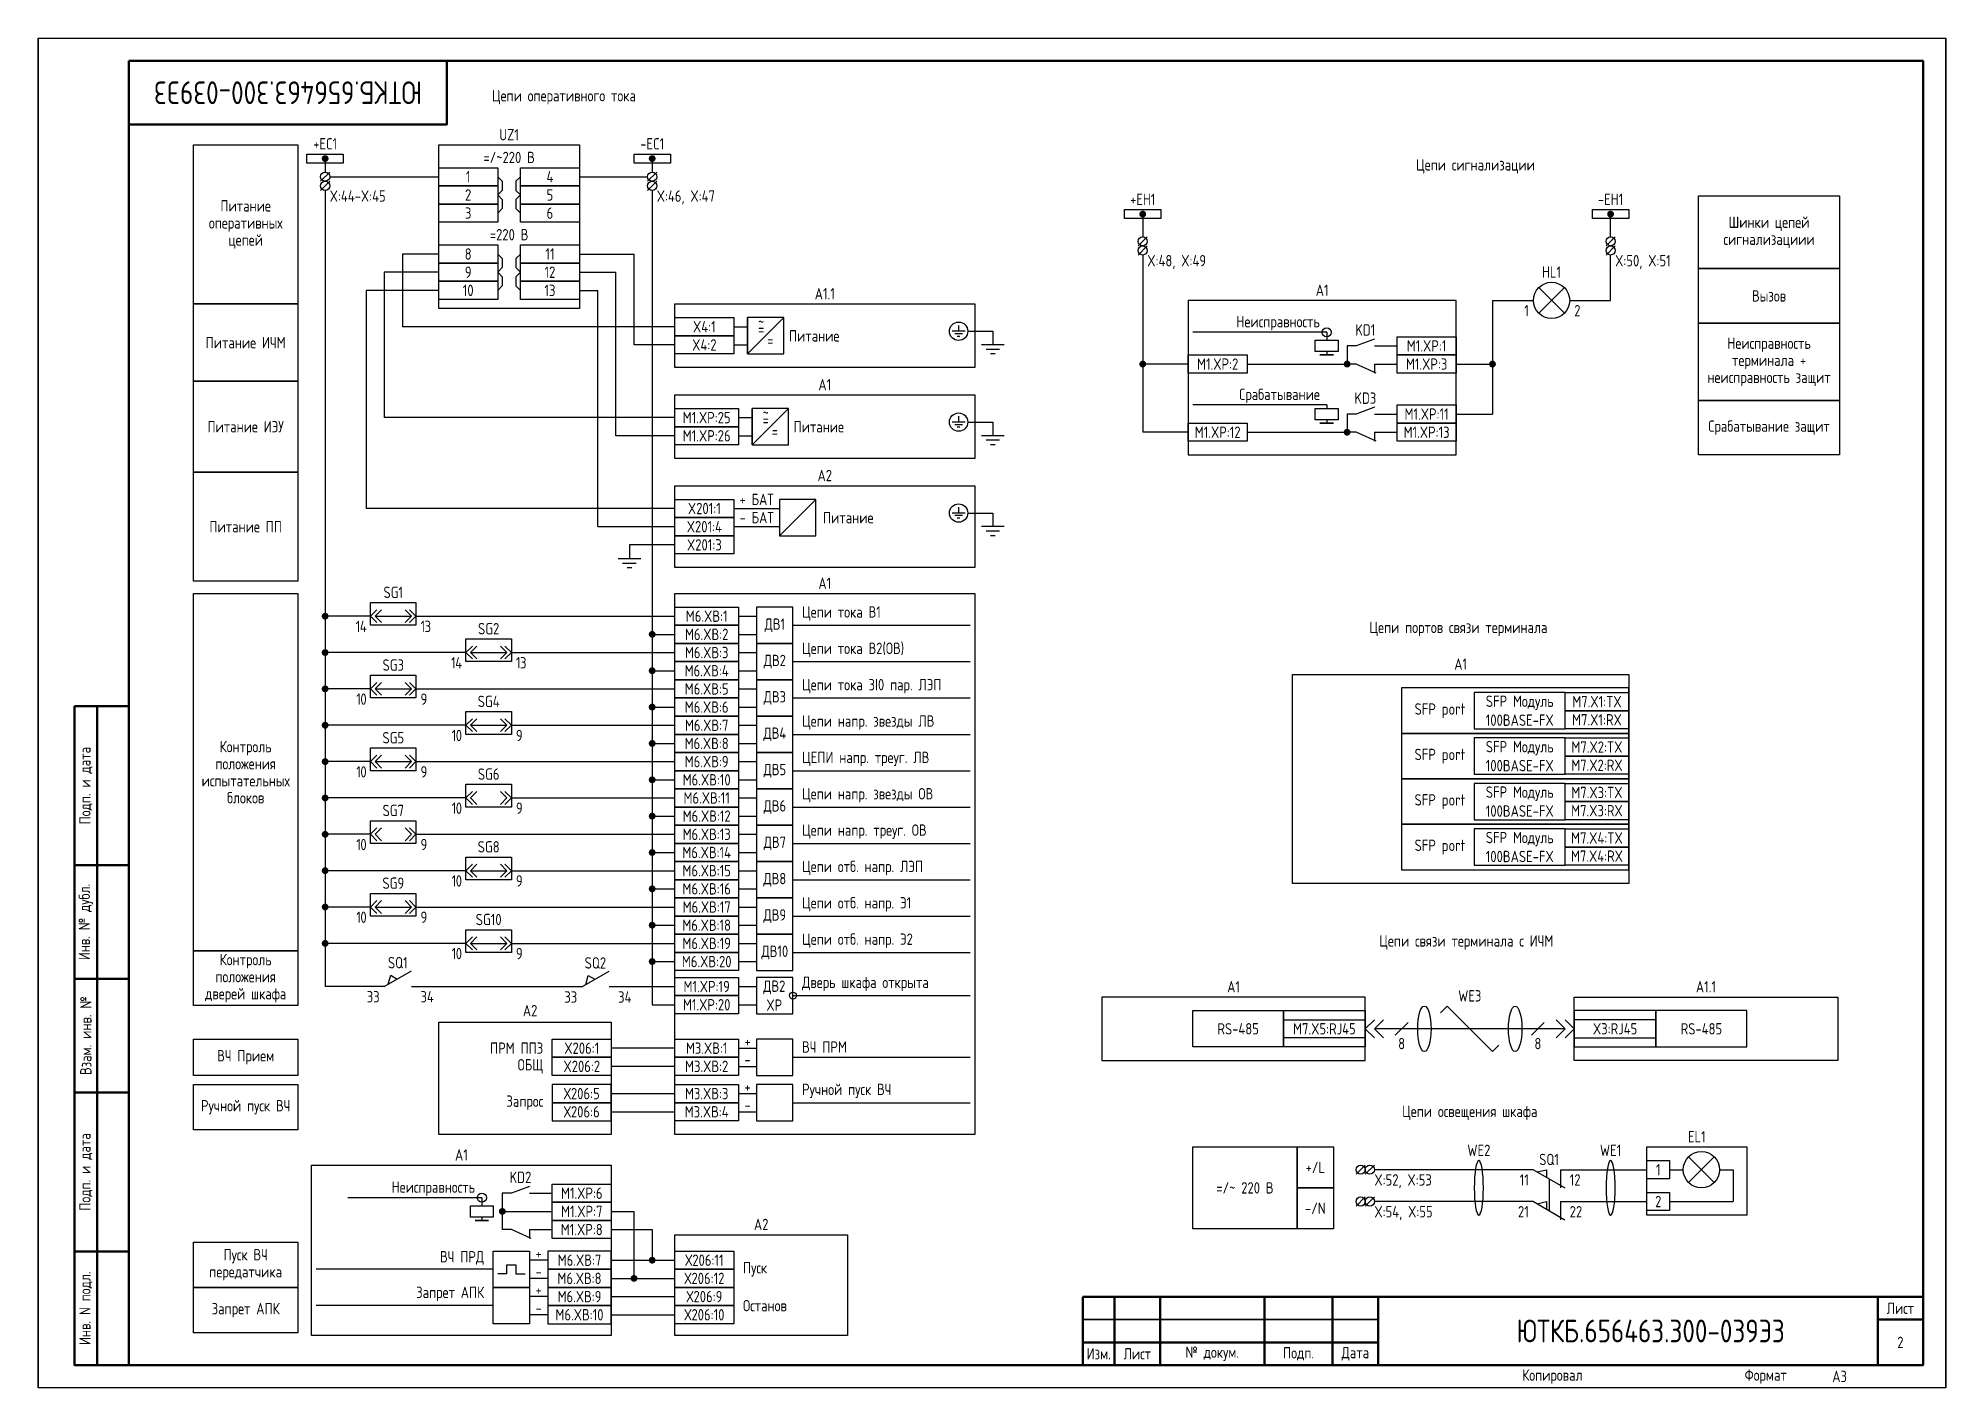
# Paper-space layout 'Лист2' of a CAD drawing. Header units: millimetres. Extents: x 266 to 501, y 22 to 188.
# The model-space entities are those that its viewports show. They can reach past a viewport. Long polylines and large blocks are cut down to what shows.
import ezdxf

# ---------------------------------------------------------------- set-up
doc = ezdxf.new("R2010")
doc.units = ezdxf.units.MM
doc.styles.add('2.5_ISOCPEUR', font='isocpeur.ttf', dxfattribs={"width": 0.9, "height": 2.5})
doc.styles.add('Gost_type_A', font='GOST_0.TTF')

# ---------------------------------------------------------------- blocks, each defined once
blk = doc.blocks.new('Формат_А3')
blk.add_lwpolyline([(-420, 297), (0, 297), (0, 0), (-420, 0)], close=True)
at = {"lineweight": 50}
blk.add_lwpolyline([(-400, 292), (-5, 292), (-5, 5), (-400, 5)], close=True, dxfattribs=at)
blk = doc.blocks.new('Штамп угловой верхний')
at = {"lineweight": 50}
blk.add_lwpolyline([(0, 0), (70, 0), (70, -14), (0, -14)], close=True, dxfattribs=at)
blk = doc.blocks.new('Штамп левый нижний')
at = {"lineweight": 50}
for points in [[(-12, 145), (-7, 145), (-7, 110), (-12, 110)], [(-7, 145), (0, 145), (0, 110), (-7, 110)], [(-12, 110), (-7, 110), (-7, 85), (-12, 85)], [(-7, 110), (0, 110), (0, 85), (-7, 85)], [(-12, 85), (-7, 85), (-7, 60), (-12, 60)], [(-7, 85), (0, 85), (0, 60), (-7, 60)], [(-12, 60), (-7, 60), (-7, 25), (-12, 25)], [(-7, 60), (0, 60), (0, 25), (-7, 25)], [(-12, 25), (-7, 25), (-7, 0), (-12, 0)], [(-7, 25), (0, 25), (0, 0), (-7, 0)]]:
    blk.add_lwpolyline(points, close=True, dxfattribs=at)
at = {"char_height": 2.5, "attachment_point": 5, "rotation": 90, "style": 'Gost_type_A'}
for s, insert, width in [('Подп. и дата', (-9.5, 127.5), 35), ('Инв. № дубл.', (-9.5, 97.5), 25), ('Взам. инв. №', (-9.5, 72.5), 25), ('Подп. и дата', (-9.5, 42.5), 35), ('Инв. N подл.', (-9.5, 12.5), 25)]:
    blk.add_mtext(s, dxfattribs=dict(at, insert=insert, width=width))
blk = doc.blocks.new('Штамп малый нижний')
at = {"lineweight": 50}
for points in [[(-185, 15), (-178, 15), (-178, 5), (-185, 5)], [(-178, 15), (-168, 15), (-168, 5), (-178, 5)], [(-168, 15), (-145, 15), (-145, 5), (-168, 5)], [(-145, 15), (-130, 15), (-130, 5), (-145, 5)], [(-130, 15), (-120, 15), (-120, 5), (-130, 5)], [(-120, 15), (-10, 15), (-10, 0), (-120, 0)], [(-10, 15), (0, 15), (0, 10), (-10, 10)], [(-10, 10), (0, 10), (0, 0), (-10, 0)], [(-185, 5), (-178, 5), (-178, 0), (-185, 0)], [(-178, 5), (-168, 5), (-168, 0), (-178, 0)], [(-168, 5), (-145, 5), (-145, 0), (-168, 0)], [(-145, 5), (-130, 5), (-130, 0), (-145, 0)], [(-130, 5), (-120, 5), (-120, 0), (-130, 0)]]:
    blk.add_lwpolyline(points, close=True, dxfattribs=at)
for points in [[(-185, 15), (-178, 15), (-178, 10), (-185, 10)], [(-178, 15), (-168, 15), (-168, 10), (-178, 10)], [(-168, 15), (-145, 15), (-145, 10), (-168, 10)], [(-145, 15), (-130, 15), (-130, 10), (-145, 10)], [(-130, 15), (-120, 15), (-120, 10), (-130, 10)], [(-185, 10), (-178, 10), (-178, 5), (-185, 5)], [(-178, 10), (-168, 10), (-168, 5), (-178, 5)], [(-168, 10), (-145, 10), (-145, 5), (-168, 5)], [(-145, 10), (-130, 10), (-130, 5), (-145, 5)], [(-130, 10), (-120, 10), (-120, 5), (-130, 5)]]:
    blk.add_lwpolyline(points, close=True)
at = {"char_height": 2.5, "style": 'Gost_type_A'}
for s, insert, width, attachment_point in [('Лист', (-5, 12.5), 10, 5), ('Изм.', (-181.5, 2.5), 7, 5), ('Лист', (-173, 2.5), 10, 5), ('№ докум.', (-156.5, 2.5), 23, 5), ('Подп.', (-137.5, 2.5), 15, 5), ('Дата', (-125, 2.5), 10, 5), ('Копировал', (-75, -2.53), 13.1202, 6), ('Формат', (-30, -2.53), 13.1202, 6)]:
    blk.add_mtext(s, dxfattribs=dict(at, insert=insert, width=width, attachment_point=attachment_point))
blk = doc.blocks.new('POINT')
at = {"const_width": 0.75}
blk.add_lwpolyline([(-0.375, 0, 1), (0.375, 0, 1)], format="xyb", close=True, dxfattribs=at)
blk = doc.blocks.new('Шинка')
blk.add_lwpolyline([(-4, 1), (4, 1), (4, -1), (-4, -1)], close=True)
blk.add_blockref('POINT', (0, 0))
blk = doc.blocks.new('БИ_разъем')
for p, q in [((0, 0), (1.41, 1.41)), ((0, 0), (1.41, 1.41)), ((0, 0), (1.41, -1.41)), ((0, 0), (1.41, -1.41)), ((1, 0), (2.41, 1.41)), ((1, 0), (2.41, -1.41)), ((1, 0), (9, 0)), ((9, 0), (7.59, 1.41)), ((9, 0), (7.59, -1.41)), ((10, 0), (8.59, 1.41)), ((10, 0), (8.59, 1.41)), ((10, 0), (8.59, -1.41)), ((10, 0), (8.59, -1.41))]:
    blk.add_line(p, q)
blk = doc.blocks.new('БИ_разъем_холост')
for p, q in [((0, 0), (1.41, 1.41)), ((0, 0), (1.41, 1.41)), ((0, 0), (1.41, -1.41)), ((0, 0), (1.41, -1.41)), ((1, 0), (2.41, 1.41)), ((1, 0), (2.41, 1.41)), ((1, 0), (2.41, -1.41)), ((1, 0), (2.41, -1.41)), ((9, 0), (7.59, 1.41)), ((9, 0), (7.59, 1.41)), ((9, 0), (7.59, -1.41)), ((9, 0), (7.59, -1.41)), ((10, 0), (8.59, 1.41)), ((10, 0), (8.59, 1.41)), ((10, 0), (8.59, -1.41)), ((10, 0), (8.59, -1.41))]:
    blk.add_line(p, q)

msp = doc.modelspace()

# ---------------------------------------------------------------- linework, layer by layer
for p, q in [((483.19, 270.5), (483.19, 267.5)), ((555.19, 270.5), (555.19, 267.5)), ((484.19, 267.5), (482.19, 265.5)), ((484.19, 265.5), (482.19, 263.5)), ((484.19, 266.5), (508.19, 266.5)), ((539.19, 266.5), (554.19, 266.5)), ((556.19, 267.5), (554.19, 265.5)), ((556.19, 265.5), (554.19, 263.5)), ((483.19, 263.5), (483.19, 88.3)), ((555.19, 263.5), (555.19, 84.3)), ((663.19, 258.28), (663.19, 253.28)), ((766.19, 253.28), (766.19, 258.28)), ((664.19, 253.28), (662.19, 251.28)), ((767.19, 253.28), (765.19, 251.28)), ((508.19, 249.5), (500.19, 249.5)), ((500.19, 249.5), (500.19, 233.5)), ((539.19, 249.5), (551.19, 249.5)), ((551.19, 229.5), (551.19, 249.5)), ((664.19, 251.28), (662.19, 249.28)), ((663.19, 249.28), (663.19, 210.28)), ((767.19, 251.28), (765.19, 249.28)), ((766.19, 251.27), (766.19, 251.28)), ((766.19, 251.27), (766.19, 251.28)), ((766.19, 239.28), (766.19, 249.28)), ((496.19, 245.5), (496.19, 213.5)), ((508.19, 245.5), (496.19, 245.5)), ((539.19, 245.5), (547.19, 245.5)), ((547.19, 209.5), (547.19, 245.5)), ((508.19, 241.5), (492.19, 241.5)), ((492.19, 241.5), (492.19, 193.5)), ((539.19, 241.5), (543.19, 241.5)), ((543.19, 189.5), (543.19, 241.5)), ((750.36, 242.11), (756.02, 236.45)), ((756.02, 242.11), (750.36, 236.45)), ((576.19, 227.5), (576.19, 235.5)), ((576.19, 227.5), (584.19, 235.5)), ((740.19, 239.28), (749.19, 239.28)), ((740.19, 239.28), (740.19, 214.28)), ((757.19, 239.28), (766.19, 239.28)), ((560.19, 233.5), (500.19, 233.5)), ((624.67, 232.5), (630.19, 232.5)), ((703.69, 232.28), (674.19, 232.28)), ((703.69, 232.28), (703.69, 230.53)), ((560.19, 229.5), (551.19, 229.5)), ((703.69, 228.03), (703.69, 227.28)), ((673.19, 225.28), (663.19, 225.28)), ((714.19, 225.28), (714.19, 223.28)), ((732.19, 225.28), (740.19, 225.28)), ((577.19, 207.5), (577.19, 215.5)), ((577.19, 207.5), (585.19, 215.5)), ((703.69, 216.28), (674.19, 216.28)), ((703.69, 216.28), (703.69, 215.53)), ((732.19, 214.28), (740.19, 214.28)), ((560.19, 213.5), (496.19, 213.5)), ((624.67, 212.5), (630.19, 212.5)), ((673.19, 210.28), (663.19, 210.28)), ((703.69, 213.03), (703.69, 212.28)), ((714.19, 210.28), (714.19, 208.28)), ((560.19, 209.5), (547.19, 209.5)), ((560.19, 193.5), (492.19, 193.5)), ((583.19, 187.5), (591.19, 195.5)), ((543.19, 189.5), (560.19, 189.5)), ((547.19, 189.5), (560.19, 189.5)), ((624.67, 192.5), (630.19, 192.5)), ((560.19, 185.5), (550.19, 185.5)), ((493.19, 169.8), (483.19, 169.8)), ((503.19, 169.8), (560.19, 169.8)), ((574.19, 169.8), (578.19, 169.8)), ((555.19, 165.8), (560.19, 165.8)), ((574.19, 165.8), (578.19, 165.8)), ((586.19, 167.8), (625.19, 167.8)), ((514.19, 161.8), (483.19, 161.8)), ((524.19, 161.8), (560.19, 161.8)), ((574.19, 161.8), (578.19, 161.8)), ((586.19, 159.8), (625.19, 159.8)), ((555.19, 157.8), (560.19, 157.8)), ((574.19, 157.8), (578.19, 157.8)), ((493.19, 153.8), (483.19, 153.8)), ((503.19, 153.8), (560.19, 153.8)), ((574.19, 153.8), (578.19, 153.8)), ((586.19, 151.8), (625.19, 151.8)), ((555.19, 149.8), (560.19, 149.8)), ((574.19, 149.8), (578.19, 149.8)), ((514.19, 145.8), (483.19, 145.8)), ((524.19, 145.8), (560.19, 145.8)), ((574.19, 145.8), (578.19, 145.8)), ((586.19, 143.8), (625.19, 143.8)), ((555.19, 141.8), (560.19, 141.8)), ((574.19, 141.8), (578.19, 141.8)), ((493.19, 137.8), (483.19, 137.8)), ((503.19, 137.8), (560.19, 137.8)), ((574.19, 137.8), (578.19, 137.8)), ((586.19, 135.8), (625.19, 135.8)), ((555.19, 133.8), (560.19, 133.8)), ((574.19, 133.8), (578.19, 133.8)), ((514.19, 129.8), (483.19, 129.8)), ((524.19, 129.8), (560.19, 129.8)), ((574.19, 129.8), (578.19, 129.8)), ((586.19, 127.8), (625.19, 127.8)), ((555.19, 125.8), (560.19, 125.8)), ((574.19, 125.8), (578.19, 125.8)), ((493.19, 121.8), (483.19, 121.8)), ((503.19, 121.8), (560.19, 121.8)), ((555.19, 117.8), (560.19, 117.8)), ((574.19, 121.8), (578.19, 121.8)), ((574.19, 117.8), (578.19, 117.8)), ((586.19, 119.8), (625.19, 119.8)), ((514.19, 113.8), (483.19, 113.8)), ((524.19, 113.8), (560.19, 113.8)), ((574.19, 113.8), (578.19, 113.8)), ((555.19, 109.8), (560.19, 109.8)), ((574.19, 109.8), (578.19, 109.8)), ((586.19, 111.8), (625.19, 111.8)), ((493.19, 105.8), (483.19, 105.8)), ((503.19, 105.8), (560.19, 105.8)), ((574.19, 105.8), (578.19, 105.8)), ((555.19, 101.8), (560.19, 101.8)), ((574.19, 101.8), (578.19, 101.8)), ((586.19, 103.8), (625.19, 103.8)), ((514.19, 97.8), (483.19, 97.8)), ((524.19, 97.8), (560.19, 97.8)), ((574.19, 97.8), (578.19, 97.8)), ((555.19, 93.8), (560.19, 93.8)), ((574.19, 93.8), (578.19, 93.8)), ((586.19, 95.8), (625.19, 95.8)), ((496.19, 88.3), (483.19, 88.3)), ((496.19, 88.3), (502.19, 91.76)), ((497.05, 88.79), (497.62, 90.78)), ((497.62, 90.78), (499.06, 89.95)), ((539.69, 88.25), (502.19, 88.25)), ((539.69, 88.25), (545.69, 91.71)), ((540.55, 88.75), (541.12, 90.73)), ((541.12, 90.73), (542.56, 89.9)), ((545.69, 88.3), (560.19, 88.3)), ((574.19, 88.3), (578.19, 88.3)), ((555.19, 84.3), (560.19, 84.3)), ((574.19, 84.3), (578.19, 84.3)), ((586.19, 86.3), (625.19, 86.3)), ((728.72, 82.53), (730.19, 84)), ((730.19, 84), (740.19, 74)), ((712.19, 79), (714.19, 81)), ((712.19, 79), (714.19, 81)), ((714.19, 79), (716.19, 81)), ((714.19, 79), (716.19, 81)), ((721.6, 80.41), (718.77, 77.59)), ((751.6, 80.41), (748.77, 77.59)), ((756.19, 79), (754.19, 81)), ((756.19, 79), (754.19, 81)), ((758.19, 79), (756.19, 81)), ((758.19, 79), (756.19, 81)), ((712.19, 79), (714.19, 77)), ((712.19, 79), (714.19, 77)), ((756.19, 79), (714.19, 79)), ((714.19, 79), (716.19, 77)), ((714.19, 79), (716.19, 77)), ((756.19, 79), (754.19, 77)), ((756.19, 79), (754.19, 77)), ((758.19, 79), (756.19, 77)), ((758.19, 79), (756.19, 77)), ((560.19, 74.74), (546.19, 74.74)), ((574.19, 74.74), (578.19, 74.74)), ((586.19, 72.74), (625.19, 72.74)), ((740.19, 74), (741.6, 75.41)), ((560.19, 70.74), (546.19, 70.74)), ((574.19, 70.74), (578.19, 70.74)), ((546.19, 64.74), (560.19, 64.74)), ((574.19, 64.74), (578.19, 64.74)), ((546.19, 60.74), (560.19, 60.74)), ((574.19, 60.74), (578.19, 60.74)), ((586.19, 62.74), (625.19, 62.74)), ((783.36, 50.83), (789.02, 45.17)), ((789.02, 50.83), (783.36, 45.17)), ((712.19, 49), (710.19, 47)), ((714.19, 49), (712.19, 47)), ((749.19, 48), (714.2, 48)), ((749.19, 48), (756.11, 44)), ((750.05, 47.5), (752.05, 48)), ((752.05, 48), (752.05, 46.34)), ((755.19, 48), (755.19, 44)), ((755.19, 48), (774.19, 48)), ((779.19, 48), (782.19, 48)), ((790.19, 48), (793.19, 48)), ((793.19, 48), (793.19, 41)), ((712.19, 42), (710.19, 40)), ((714.19, 42), (712.19, 40)), ((517.69, 41.82), (488.19, 41.82)), ((517.69, 41.82), (517.69, 40.07)), ((546.19, 38.82), (551.19, 38.82)), ((551.19, 24.08), (551.19, 38.82)), ((749.19, 41), (714.2, 41)), ((749.19, 41), (756.11, 37)), ((750.05, 40.5), (752.05, 41)), ((752.05, 41), (752.05, 39.34)), ((755.19, 41), (755.19, 37)), ((755.19, 41), (774.19, 41)), ((779.19, 41), (793.19, 41)), ((517.69, 37.57), (517.69, 36.82)), ((528.19, 34.82), (528.19, 32.82)), ((546.19, 34.82), (555.19, 34.82)), ((555.19, 34.82), (555.19, 28.08)), ((520.19, 26.08), (481.19, 26.08)), ((523.19, 25.08), (523.19, 27.08)), ((523.19, 27.08), (525.19, 27.08)), ((525.19, 27.08), (525.19, 25.08)), ((532.19, 28.08), (528.19, 28.08)), ((546.19, 28.08), (560.19, 28.08)), ((523.19, 25.08), (521.19, 25.08)), ((525.19, 25.08), (527.19, 25.08)), ((532.19, 24.08), (528.19, 24.08)), ((546.19, 24.08), (560.19, 24.08)), ((520.19, 18.08), (481.19, 18.08)), ((532.19, 20.08), (528.19, 20.08)), ((546.19, 20.08), (560.19, 20.08)), ((532.19, 16.08), (528.19, 16.08)), ((546.19, 16.08), (560.19, 16.08))]:
    msp.add_line(p, q)
at = {"ltscale": 4}
for p, q in [((573.19, 233.5), (576.19, 233.5)), ((573.19, 229.5), (576.19, 229.5)), ((574.19, 213.5), (577.19, 213.5)), ((574.19, 209.5), (577.19, 209.5)), ((573.19, 193.5), (583.19, 193.5)), ((573.19, 189.5), (583.19, 189.5))]:
    msp.add_line(p, q, dxfattribs=at)
at = {"ltscale": 4.32}
for p, q in [((624.08, 232.5), (621.23, 232.5)), ((623.51, 231.93), (621.8, 231.93)), ((622.94, 231.36), (622.37, 231.36)), ((622.65, 233.78), (622.65, 232.5)), ((630.19, 232.5), (630.19, 229.5)), ((632.69, 229.5), (627.69, 229.5)), ((631.69, 228.5), (628.69, 228.5)), ((630.69, 227.5), (629.69, 227.5)), ((714.19, 230.78), (710.19, 229.28)), ((714.58, 223.28), (710.19, 225.28)), ((714.19, 215.78), (710.19, 214.28)), ((624.08, 212.5), (621.23, 212.5)), ((623.51, 211.93), (621.8, 211.93)), ((622.94, 211.36), (622.37, 211.36)), ((622.65, 213.78), (622.65, 212.5)), ((630.19, 212.5), (630.19, 209.5)), ((714.58, 208.28), (710.19, 210.28)), ((632.69, 209.5), (627.69, 209.5)), ((631.69, 208.5), (628.69, 208.5)), ((630.69, 207.5), (629.69, 207.5)), ((622.65, 193.78), (622.65, 192.5)), ((624.08, 192.5), (621.23, 192.5)), ((623.51, 191.93), (621.8, 191.93)), ((622.94, 191.36), (622.37, 191.36)), ((632.69, 189.5), (627.69, 189.5)), ((630.19, 192.5), (630.19, 189.5)), ((550.19, 185.5), (550.19, 182.5)), ((631.69, 188.5), (628.69, 188.5)), ((630.69, 187.5), (629.69, 187.5)), ((547.69, 182.5), (552.69, 182.5)), ((548.69, 181.5), (551.69, 181.5)), ((549.69, 180.5), (550.69, 180.5)), ((528.19, 44.32), (524.19, 42.82)), ((528.58, 32.82), (524.19, 34.82))]:
    msp.add_line(p, q, dxfattribs=at)
at = {"ltscale": 1.08}
for p, q in [((710.19, 229.28), (708.19, 229.28)), ((708.19, 229.28), (708.19, 225.28)), ((714.19, 229.28), (719.19, 229.28)), ((686.19, 225.28), (708.19, 225.28)), ((710.19, 225.28), (708.19, 225.28)), ((714.19, 225.28), (719.19, 225.28)), ((710.19, 214.28), (708.19, 214.28)), ((708.19, 214.28), (708.19, 210.28)), ((714.19, 214.28), (719.19, 214.28)), ((686.19, 210.28), (708.19, 210.28)), ((710.19, 210.28), (708.19, 210.28)), ((714.19, 210.28), (719.19, 210.28)), ((524.19, 42.82), (522.19, 42.82)), ((522.19, 42.82), (522.19, 34.82)), ((528.19, 42.82), (533.19, 42.82)), ((522.19, 38.82), (533.19, 38.82)), ((524.19, 34.82), (522.19, 34.82)), ((528.19, 34.82), (533.19, 34.82))]:
    msp.add_line(p, q, dxfattribs=at)
at = {"ltscale": 0.5}
msp.add_line((752.65, 46), (752.65, 39), dxfattribs=at)
for points in [[(477.19, 238.5), (454.19, 238.5), (454.19, 273.5), (477.19, 273.5)], [(508.19, 273.5), (539.19, 273.5), (539.19, 237.5), (508.19, 237.5)], [(508.19, 268.5), (521.19, 268.5), (521.19, 264.5), (508.19, 264.5)], [(526.19, 268.5), (539.19, 268.5), (539.19, 264.5), (526.19, 264.5)], [(508.19, 264.5), (521.19, 264.5), (521.19, 260.5), (508.19, 260.5)], [(508.19, 260.5), (521.19, 260.5), (521.19, 256.5), (508.19, 256.5)], [(526.19, 264.5), (539.19, 264.5), (539.19, 260.5), (526.19, 260.5)], [(526.19, 260.5), (539.19, 260.5), (539.19, 256.5), (526.19, 256.5)], [(785.58, 262.28), (816.58, 262.28), (816.58, 246.28), (785.58, 246.28)], [(508.19, 251.5), (521.19, 251.5), (521.19, 247.5), (508.19, 247.5)], [(526.19, 251.5), (539.19, 251.5), (539.19, 247.5), (526.19, 247.5)], [(508.19, 247.5), (521.19, 247.5), (521.19, 243.5), (508.19, 243.5)], [(526.19, 247.5), (539.19, 247.5), (539.19, 243.5), (526.19, 243.5)], [(816.58, 234.28), (785.58, 234.28), (785.58, 246.28), (816.58, 246.28)], [(508.19, 243.5), (521.19, 243.5), (521.19, 239.5), (508.19, 239.5)], [(526.19, 243.5), (539.19, 243.5), (539.19, 239.5), (526.19, 239.5)], [(477.19, 221.5), (454.19, 221.5), (454.19, 238.5), (477.19, 238.5)], [(560.19, 238.5), (626.19, 238.5), (626.19, 224.5), (560.19, 224.5)], [(560.19, 235.5), (573.19, 235.5), (573.19, 231.5), (560.19, 231.5)], [(673.19, 205.28), (732.19, 205.28), (732.19, 239.28), (673.19, 239.28)], [(560.19, 231.5), (573.19, 231.5), (573.19, 227.5), (560.19, 227.5)], [(719.19, 231.28), (732.19, 231.28), (732.19, 227.28), (719.19, 227.28)], [(816.58, 217.28), (785.58, 217.28), (785.58, 234.28), (816.58, 234.28)], [(673.19, 227.28), (686.19, 227.28), (686.19, 223.28), (673.19, 223.28)], [(706.19, 230.53), (706.19, 228.03), (701.19, 228.03), (701.19, 230.53)], [(705.19, 227.28), (702.19, 227.28)], [(719.19, 227.28), (732.19, 227.28), (732.19, 223.28), (719.19, 223.28)], [(477.19, 201.5), (454.19, 201.5), (454.19, 221.5), (477.19, 221.5)], [(560.19, 218.5), (626.19, 218.5), (626.19, 204.5), (560.19, 204.5)], [(560.19, 215.5), (574.19, 215.5), (574.19, 211.5), (560.19, 211.5)], [(706.19, 215.53), (706.19, 213.03), (701.19, 213.03), (701.19, 215.53)], [(719.19, 216.28), (732.19, 216.28), (732.19, 212.28), (719.19, 212.28)], [(816.58, 205.28), (785.58, 205.28), (785.58, 217.28), (816.58, 217.28)], [(560.19, 211.5), (574.19, 211.5), (574.19, 207.5), (560.19, 207.5)], [(673.19, 212.28), (686.19, 212.28), (686.19, 208.28), (673.19, 208.28)], [(705.19, 212.28), (702.19, 212.28)], [(719.19, 212.28), (732.19, 212.28), (732.19, 208.28), (719.19, 208.28)], [(477.19, 177.5), (454.19, 177.5), (454.19, 201.5), (477.19, 201.5)], [(560.19, 198.5), (626.19, 198.5), (626.19, 180.5), (560.19, 180.5)], [(560.19, 195.5), (573.19, 195.5), (573.19, 191.5), (560.19, 191.5)], [(560.19, 191.5), (573.19, 191.5), (573.19, 187.5), (560.19, 187.5)], [(560.19, 187.5), (573.19, 187.5), (573.19, 183.5), (560.19, 183.5)], [(477.19, 96.14), (454.19, 96.14), (454.19, 174.8), (477.19, 174.8)], [(493.19, 172.8), (503.19, 172.8), (503.19, 167.8), (493.19, 167.8)], [(560.19, 174.8), (626.19, 174.8), (626.19, 55.74), (560.19, 55.74)], [(560.19, 171.8), (574.19, 171.8), (574.19, 167.8), (560.19, 167.8)], [(514.19, 164.8), (524.19, 164.8), (524.19, 159.8), (514.19, 159.8)], [(560.19, 167.8), (574.19, 167.8), (574.19, 163.8), (560.19, 163.8)], [(560.19, 163.8), (574.19, 163.8), (574.19, 159.8), (560.19, 159.8)], [(560.19, 159.8), (574.19, 159.8), (574.19, 155.8), (560.19, 155.8)], [(493.19, 156.8), (503.19, 156.8), (503.19, 151.8), (493.19, 151.8)], [(560.19, 155.8), (574.19, 155.8), (574.19, 151.8), (560.19, 151.8)], [(696.19, 157), (770.19, 157), (770.19, 111), (696.19, 111)], [(560.19, 151.8), (574.19, 151.8), (574.19, 147.8), (560.19, 147.8)], [(770.19, 154), (720.19, 154), (720.19, 144), (770.19, 144)], [(756.19, 153), (770.19, 153), (770.19, 149), (756.19, 149)], [(514.19, 148.8), (524.19, 148.8), (524.19, 143.8), (514.19, 143.8)], [(560.19, 147.8), (574.19, 147.8), (574.19, 143.8), (560.19, 143.8)], [(756.19, 149), (770.19, 149), (770.19, 145), (756.19, 145)], [(560.19, 143.8), (574.19, 143.8), (574.19, 139.8), (560.19, 139.8)], [(770.19, 144), (720.19, 144), (720.19, 134), (770.19, 134)], [(756.19, 143), (770.19, 143), (770.19, 139), (756.19, 139)], [(493.19, 140.8), (503.19, 140.8), (503.19, 135.8), (493.19, 135.8)], [(560.19, 139.8), (574.19, 139.8), (574.19, 135.8), (560.19, 135.8)], [(756.19, 139), (770.19, 139), (770.19, 135), (756.19, 135)], [(560.19, 135.8), (574.19, 135.8), (574.19, 131.8), (560.19, 131.8)], [(514.19, 132.8), (524.19, 132.8), (524.19, 127.8), (514.19, 127.8)], [(560.19, 131.8), (574.19, 131.8), (574.19, 127.8), (560.19, 127.8)], [(770.19, 134), (720.19, 134), (720.19, 124), (770.19, 124)], [(756.19, 133), (770.19, 133), (770.19, 129), (756.19, 129)], [(560.19, 127.8), (574.19, 127.8), (574.19, 123.8), (560.19, 123.8)], [(756.19, 129), (770.19, 129), (770.19, 125), (756.19, 125)], [(493.19, 124.8), (503.19, 124.8), (503.19, 119.8), (493.19, 119.8)], [(560.19, 123.8), (574.19, 123.8), (574.19, 119.8), (560.19, 119.8)], [(770.19, 124), (720.19, 124), (720.19, 114), (770.19, 114)], [(756.19, 123), (770.19, 123), (770.19, 119), (756.19, 119)], [(560.19, 119.8), (574.19, 119.8), (574.19, 115.8), (560.19, 115.8)], [(756.19, 119), (770.19, 119), (770.19, 115), (756.19, 115)], [(514.19, 116.8), (524.19, 116.8), (524.19, 111.8), (514.19, 111.8)], [(560.19, 115.8), (574.19, 115.8), (574.19, 111.8), (560.19, 111.8)], [(560.19, 111.8), (574.19, 111.8), (574.19, 107.8), (560.19, 107.8)], [(493.19, 108.8), (503.19, 108.8), (503.19, 103.8), (493.19, 103.8)], [(560.19, 107.8), (574.19, 107.8), (574.19, 103.8), (560.19, 103.8)], [(560.19, 103.8), (574.19, 103.8), (574.19, 99.8), (560.19, 99.8)], [(514.19, 100.8), (524.19, 100.8), (524.19, 95.8), (514.19, 95.8)], [(560.19, 99.8), (574.19, 99.8), (574.19, 95.8), (560.19, 95.8)], [(477.19, 84.14), (454.19, 84.14), (454.19, 96.14), (477.19, 96.14)], [(560.19, 95.8), (574.19, 95.8), (574.19, 91.8), (560.19, 91.8)], [(560.19, 90.3), (574.19, 90.3), (574.19, 86.3), (560.19, 86.3)], [(560.19, 86.3), (574.19, 86.3), (574.19, 82.3), (560.19, 82.3)], [(654.19, 72), (712.19, 72), (712.19, 86), (654.19, 86)], [(816.19, 72), (758.19, 72), (758.19, 86), (816.19, 86)], [(508.19, 80.45), (546.19, 80.45), (546.19, 55.74), (508.19, 55.74)], [(674.19, 83), (694.19, 83), (694.19, 75), (674.19, 75)], [(694.19, 83), (712.19, 83), (712.19, 75), (694.19, 75)], [(694.19, 81), (712.19, 81), (712.19, 77), (694.19, 77)], [(776.19, 83), (758.19, 83), (758.19, 75), (776.19, 75)], [(776.19, 81), (758.19, 81), (758.19, 77), (776.19, 77)], [(796.19, 83), (776.19, 83), (776.19, 75), (796.19, 75)], [(477.19, 68.74), (454.19, 68.74), (454.19, 76.74), (477.19, 76.74)], [(533.19, 76.74), (546.19, 76.74), (546.19, 72.74), (533.19, 72.74)], [(560.19, 76.74), (574.19, 76.74), (574.19, 72.74), (560.19, 72.74)], [(533.19, 72.74), (546.19, 72.74), (546.19, 68.74), (533.19, 68.74)], [(560.19, 72.74), (574.19, 72.74), (574.19, 68.74), (560.19, 68.74)], [(477.19, 56.74), (454.19, 56.74), (454.19, 66.74), (477.19, 66.74)], [(546.19, 66.74), (533.19, 66.74), (533.19, 62.74), (546.19, 62.74)], [(560.19, 66.74), (574.19, 66.74), (574.19, 62.74), (560.19, 62.74)], [(546.19, 62.74), (533.19, 62.74), (533.19, 58.74), (546.19, 58.74)], [(560.19, 62.74), (574.19, 62.74), (574.19, 58.74), (560.19, 58.74)], [(697.19, 35), (674.19, 35), (674.19, 53), (697.19, 53)], [(705.19, 44), (697.19, 44), (697.19, 53), (705.19, 53)], [(774.19, 53), (796.19, 53), (796.19, 38), (774.19, 38)], [(480.19, 48.99), (546.19, 48.99), (546.19, 11.48), (480.19, 11.48)], [(774.19, 50), (779.19, 50), (779.19, 46), (774.19, 46)], [(533.19, 44.82), (546.19, 44.82), (546.19, 40.82), (533.19, 40.82)], [(705.19, 35), (697.19, 35), (697.19, 44), (705.19, 44)], [(774.19, 43), (779.19, 43), (779.19, 39), (774.19, 39)], [(520.19, 40.07), (520.19, 37.57), (515.19, 37.57), (515.19, 40.07)], [(533.19, 40.82), (546.19, 40.82), (546.19, 36.82), (533.19, 36.82)], [(519.19, 36.82), (516.19, 36.82)], [(533.19, 36.82), (546.19, 36.82), (546.19, 32.82), (533.19, 32.82)], [(560.19, 33.69), (598.19, 33.69), (598.19, 11.48), (560.19, 11.48)], [(477.19, 22.08), (454.19, 22.08), (454.19, 32.08), (477.19, 32.08)], [(546.19, 30.08), (532.19, 30.08), (532.19, 26.08), (546.19, 26.08)], [(560.19, 30.08), (573.19, 30.08), (573.19, 26.08), (560.19, 26.08)], [(546.19, 26.08), (532.19, 26.08), (532.19, 22.08), (546.19, 22.08)], [(560.19, 26.08), (573.19, 26.08), (573.19, 22.08), (560.19, 22.08)], [(477.19, 12.08), (454.19, 12.08), (454.19, 22.08), (477.19, 22.08)], [(546.19, 22.08), (532.19, 22.08), (532.19, 18.08), (546.19, 18.08)], [(560.19, 22.08), (573.19, 22.08), (573.19, 18.08), (560.19, 18.08)], [(546.19, 18.08), (532.19, 18.08), (532.19, 14.08), (546.19, 14.08)], [(560.19, 18.08), (573.19, 18.08), (573.19, 14.08), (560.19, 14.08)]]:
    msp.add_lwpolyline(points, close=True)
for points in [[(521.19, 266.5), (522.19, 265.5), (522.19, 263.5), (521.19, 262.5)], [(526.19, 266.5), (525.19, 265.5), (525.19, 263.5), (526.19, 262.5)], [(521.19, 262.5), (522.19, 261.5), (522.19, 259.5), (521.19, 258.5)], [(526.19, 262.5), (525.19, 261.5), (525.19, 259.5), (526.19, 258.5)], [(521.19, 249.5), (522.19, 248.5), (522.19, 246.5), (521.19, 245.5)], [(526.19, 249.5), (525.19, 248.5), (525.19, 246.5), (526.19, 245.5)], [(521.19, 245.5), (522.19, 244.5), (522.19, 242.5), (521.19, 241.5)], [(526.19, 245.5), (525.19, 244.5), (525.19, 242.5), (526.19, 241.5)]]:
    msp.add_lwpolyline(points)
at = {"ltscale": 4}
for points in [[(576.19, 227.5), (584.19, 227.5), (584.19, 235.5), (576.19, 235.5)], [(577.19, 207.5), (585.19, 207.5), (585.19, 215.5), (577.19, 215.5)], [(583.19, 187.5), (591.19, 187.5), (591.19, 195.5), (583.19, 195.5)], [(578.19, 163.8), (586.19, 163.8), (586.19, 171.8), (578.19, 171.8)], [(578.19, 155.8), (586.19, 155.8), (586.19, 163.8), (578.19, 163.8)], [(578.19, 147.8), (586.19, 147.8), (586.19, 155.8), (578.19, 155.8)], [(578.19, 139.8), (586.19, 139.8), (586.19, 147.8), (578.19, 147.8)], [(578.19, 131.8), (586.19, 131.8), (586.19, 139.8), (578.19, 139.8)], [(578.19, 123.8), (586.19, 123.8), (586.19, 131.8), (578.19, 131.8)], [(578.19, 115.8), (586.19, 115.8), (586.19, 123.8), (578.19, 123.8)], [(578.19, 107.8), (586.19, 107.8), (586.19, 115.8), (578.19, 115.8)], [(578.19, 99.8), (586.19, 99.8), (586.19, 107.8), (578.19, 107.8)], [(578.19, 91.8), (586.19, 91.8), (586.19, 99.8), (578.19, 99.8)], [(578.19, 82.3), (586.19, 82.3), (586.19, 90.3), (578.19, 90.3)], [(578.19, 68.74), (586.19, 68.74), (586.19, 76.74), (578.19, 76.74)], [(578.19, 58.74), (586.19, 58.74), (586.19, 66.74), (578.19, 66.74)], [(528.19, 22.08), (520.19, 22.08), (520.19, 30.08), (528.19, 30.08)], [(528.19, 14.08), (520.19, 14.08), (520.19, 22.08), (528.19, 22.08)]]:
    msp.add_lwpolyline(points, close=True, dxfattribs=at)
at = {"linetype": 'Continuous', "lineweight": 25, "ltscale": 4}
for points in [[(736.19, 145), (756.19, 145), (756.19, 153), (736.19, 153)], [(736.19, 135), (756.19, 135), (756.19, 143), (736.19, 143)], [(736.19, 125), (756.19, 125), (756.19, 133), (736.19, 133)], [(736.19, 115), (756.19, 115), (756.19, 123), (736.19, 123)]]:
    msp.add_lwpolyline(points, close=True, dxfattribs=at)
for centre, radius in [((483.19, 266.5), 1), ((483.19, 264.5), 1), ((555.19, 266.5), 1), ((555.19, 264.5), 1), ((663.19, 252.28), 1), ((766.19, 252.28), 1), ((663.19, 250.28), 1), ((766.19, 250.28), 1), ((753.19, 239.28), 4), ((622.65, 232.5), 2.02), ((703.69, 232.28), 1), ((622.65, 212.5), 2.02), ((622.65, 192.5), 2.02), ((586.19, 86.3), 0.753), ((786.19, 48), 4), ((711.19, 48), 1), ((713.19, 48), 1), ((517.69, 41.82), 1), ((711.19, 41), 1), ((713.19, 41), 1)]:
    msp.add_circle(centre, radius)
for centre in [(725.19, 79), (745.19, 79)]:
    msp.add_ellipse(centre, major_axis=(0, -5), ratio=0.293778)
at = {"extrusion": (0, 0, -1)}
for centre in [(737.19, 44), (766.19, 44)]:
    msp.add_ellipse(centre, major_axis=(0, -6), ratio=0.166667, dxfattribs=at)

# ---------------------------------------------------------------- block references
at = {"color": 1}
for name, p in [('Формат_А3', (420, 0)), ('Формат_А3', (840, 0)), ('Формат_А3', (1260, 0)), ('Штамп левый нижний', (440, 5)), ('Штамп малый нижний', (835, 5))]:
    msp.add_blockref(name, p, dxfattribs=at)
for name, p in [('Штамп угловой верхний', (440, 292)), ('Шинка', (483.19, 270.5)), ('Шинка', (555.19, 270.5)), ('Шинка', (663.19, 258.28)), ('Шинка', (766.19, 258.28)), ('POINT', (663.19, 225.28)), ('POINT', (708.19, 225.28)), ('POINT', (740.19, 225.28)), ('POINT', (708.19, 210.28)), ('POINT', (483.19, 169.8)), ('БИ_разъем', (493.19, 169.8)), ('POINT', (555.19, 165.8)), ('POINT', (483.19, 161.8)), ('БИ_разъем', (514.19, 161.8)), ('POINT', (555.19, 157.8)), ('POINT', (483.19, 153.8)), ('БИ_разъем', (493.19, 153.8)), ('БИ_разъем', (514.19, 145.8)), ('POINT', (555.19, 149.8)), ('POINT', (483.19, 145.8)), ('БИ_разъем', (493.19, 137.8)), ('POINT', (555.19, 141.8)), ('POINT', (483.19, 137.8)), ('POINT', (555.19, 133.8)), ('POINT', (483.19, 129.8)), ('БИ_разъем_холост', (514.19, 129.8)), ('POINT', (555.19, 125.8)), ('POINT', (483.19, 121.8)), ('БИ_разъем_холост', (493.19, 121.8)), ('POINT', (555.19, 117.8)), ('POINT', (483.19, 113.8)), ('БИ_разъем', (514.19, 113.8)), ('POINT', (555.19, 109.8)), ('POINT', (483.19, 105.8)), ('БИ_разъем', (493.19, 105.8)), ('POINT', (555.19, 101.8)), ('POINT', (483.19, 97.8)), ('БИ_разъем', (514.19, 97.8)), ('POINT', (555.19, 93.8)), ('POINT', (522.19, 38.82)), ('POINT', (555.19, 28.08)), ('POINT', (551.19, 24.08))]:
    msp.add_blockref(name, p)

# ---------------------------------------------------------------- texts
at = {"insert": (475, 285), "char_height": 5, "width": 70, "attachment_point": 5, "rotation": 180, "style": 'Gost_type_A'}
msp.add_mtext('ЮТКБ.656463.300-039Э3', dxfattribs=at)
at = {"lineweight": 25, "insert": (535.77, 284), "char_height": 2.5, "width": 189, "attachment_point": 5, "line_spacing_factor": 0.9, "style": '2.5_ISOCPEUR'}
msp.add_mtext('{\\fGOST type A|b0|i0|c204|p34;\\W1;Цепи оперативного тока}', dxfattribs=at)
at = {"style": 'Gost_type_A'}
for s, insert, char_height, width, attachment_point in [('+EC1', (483.19, 272.5), 2.5, 10, 8), ('-EC1', (555.19, 272.5), 2.5, 10, 8), ('1', (514.68, 266.5), 2.5, 13, 5), ('4', (532.68, 266.5), 2.5, 13, 5), ('2', (514.68, 262.5), 2.5, 13, 5), ('5', (532.68, 262.5), 2.5, 13, 5), ('+EH1', (663.19, 260.28), 2.5, 10, 8), ('-EH1', (766.19, 260.28), 2.5, 10, 8), ('3', (514.68, 258.5), 2.5, 13, 5), ('6', (532.68, 258.5), 2.5, 13, 5), ('8', (514.68, 249.5), 2.5, 13, 5), ('11', (532.68, 249.5), 2.5, 13, 5), ('9', (514.68, 245.5), 2.5, 13, 5), ('12', (532.68, 245.5), 2.5, 13, 5), ('HL1', (753.19, 244.28), 2.5, 14, 8), ('10', (514.68, 241.5), 2.5, 13, 5), ('13', (532.68, 241.5), 2.5, 13, 5), ('1', (748.19, 238.28), 2.5, 6, 3), ('2', (758.19, 238.28), 2.5, 6, 1), ('X4:1', (566.68, 233.5), 2.5, 13, 5), ('~', (579.19, 234.53), 2.5, 2.7, 5), ('=', (579.19, 233.03), 2.5, 6, 5), ('Питание', (590.86, 231.48), 2.5, 11.3452, 5), ('KD1', (712.19, 232.78), 2.5, 8, 5), ('X4:2', (566.68, 229.5), 2.5, 13, 5), ('=', (581.19, 230.5), 2.5, 6, 5), ('M1.XP:1', (725.69, 229.28), 2.5, 13, 5), ('M1.XP:2', (679.69, 225.28), 2.5, 13, 5), ('M1.XP:3', (725.69, 225.28), 2.5, 13, 5), ('KD3', (712.19, 217.78), 2.5, 8, 5), ('M1.XP:25', (567.19, 213.5), 2.5, 13.9956, 5), ('~', (580.19, 214.53), 2.5, 2.7, 5), ('M1.XP:11', (725.69, 214.28), 2.5, 13, 5), ('M1.XP:26', (567.19, 209.5), 2.5, 13.9956, 5), ('=', (580.19, 213.03), 2.5, 6, 5), ('=', (582.19, 210.5), 2.5, 6, 5), ('Питание', (591.86, 211.48), 2.5, 11.3452, 5), ('M1.XP:12', (679.69, 210.28), 2.5, 13, 5), ('M1.XP:13', (725.69, 210.28), 2.5, 13, 5), ('X201:1', (566.68, 193.5), 2.5, 13, 5), ('+ БАТ', (578.19, 195.5), 2.5, 10.0044, 5), ('X201:4', (566.68, 189.5), 2.5, 13, 5), ('- БАТ', (578.19, 191.5), 2.5, 10.0044, 5), ('Питание', (598.36, 191.48), 2.5, 12.3452, 5), ('X201:3', (566.68, 185.5), 2.5, 13, 5), ('M6.XВ:1', (567.19, 169.8), 2.5, 14, 5), ('ДВ1', (582.19, 167.8), 2.5, 7.9998, 5), ('Цепи тока В1', (588.19, 168.8), 2.5, 27.8465, 7), ('M6.XВ:2', (567.19, 165.8), 2.5, 14, 5), ('Цепи тока В2(ОВ)', (588.19, 160.8), 2.5, 27.8465, 7), ('M6.XВ:3', (567.19, 161.8), 2.5, 14, 5), ('ДВ2', (582.19, 159.8), 2.5, 7.9998, 5), ('M6.XВ:4', (567.19, 157.8), 2.5, 14, 5), ('Цепи тока 3I0 пар. ЛЭП', (588.19, 152.8), 2.5, 31.722, 7), ('M6.XВ:5', (567.19, 153.8), 2.5, 14, 5), ('ДВ3', (582.19, 151.8), 2.5, 7.9998, 5), ('SFP Mодуль 100BASE-FX', (746.19, 149), 2.5, 19.9998, 5), ('M7.X1:TX', (763.19, 151), 2.5, 14, 5), ('M6.XВ:6', (567.19, 149.8), 2.5, 14, 5), ('M6.XВ:7', (567.19, 145.8), 2.5, 14, 5), ('Цепи напр. звезды ЛВ', (588.19, 144.8), 2.5, 35.3442, 7), ('SFP port', (734.19, 149), 2.5, 20, 6), ('M7.X1:RX', (763.19, 147), 2.5, 14, 5), ('M6.XВ:8', (567.19, 141.8), 2.5, 14, 5), ('ДВ4', (582.19, 143.8), 2.5, 7.9998, 5), ('M6.XВ:9', (567.19, 137.8), 2.5, 14, 5), ('ЦЕПИ напр. треуг. ЛВ', (588.19, 136.8), 2.5, 33.6483, 7), ('SFP port', (734.19, 139), 2.5, 20, 6), ('SFP Mодуль 100BASE-FX', (746.19, 139), 2.5, 19.9998, 5), ('M7.X2:TX', (763.19, 141), 2.5, 14, 5), ('M6.XВ:10', (567.19, 133.8), 2.5, 14, 5), ('ДВ5', (582.19, 135.8), 2.5, 7.9998, 5), ('M7.X2:RX', (763.19, 137), 2.5, 14, 5), ('M6.XВ:11', (567.19, 129.8), 2.5, 14, 5), ('Цепи напр. звезды ОВ', (588.19, 128.8), 2.5, 35.3442, 7), ('SFP port', (734.19, 129), 2.5, 20, 6), ('SFP Mодуль 100BASE-FX', (746.19, 129), 2.5, 19.9998, 5), ('M7.X3:TX', (763.19, 131), 2.5, 14, 5), ('M6.XВ:12', (567.19, 125.8), 2.5, 14, 5), ('ДВ6', (582.19, 127.8), 2.5, 7.9998, 5), ('M7.X3:RX', (763.19, 127), 2.5, 14, 5), ('M6.XВ:13', (567.19, 121.8), 2.5, 14, 5), ('Цепи напр. треуг. ОВ', (588.19, 120.8), 2.5, 33.6483, 7), ('SFP Mодуль 100BASE-FX', (746.19, 119), 2.5, 19.9998, 5), ('M7.X4:TX', (763.19, 121), 2.5, 14, 5), ('M6.XВ:14', (567.19, 117.8), 2.5, 14, 5), ('ДВ7', (582.19, 119.8), 2.5, 7.9998, 5), ('SFP port', (734.19, 119), 2.5, 20, 6), ('M7.X4:RX', (763.19, 117), 2.5, 14, 5), ('M6.XВ:15', (567.19, 113.8), 2.5, 14, 5), ('Цепи отб. напр. ЛЭП', (588.19, 112.8), 2.5, 29.1657, 7), ('M6.XВ:16', (567.19, 109.8), 2.5, 14, 5), ('ДВ8', (582.19, 111.8), 2.5, 7.9998, 5), ('M6.XВ:17', (567.19, 105.8), 2.5, 14, 5), ('ДВ9', (582.19, 103.8), 2.5, 7.9998, 5), ('Цепи отб. напр. Э1', (588.19, 104.8), 2.5, 27.8465, 7), ('M6.XВ:18', (567.19, 101.8), 2.5, 14, 5), ('M6.XВ:19', (567.19, 97.8), 2.5, 14, 5), ('ДВ10', (582.19, 95.8), 2.5, 7.9998, 5), ('Цепи отб. напр. Э2', (588.19, 96.8), 2.5, 27.8465, 7), ('SQ1', (499.19, 92.3), 2.5, 10, 8), ('SQ2', (542.69, 92.25), 2.5, 10, 8), ('M6.XВ:20', (567.19, 93.8), 2.5, 14, 5), ('M1.XP:19', (567.19, 88.3), 2.5, 14, 5), ('ДВ2 XP', (582.07, 86.3), 2.5, 7.7588, 5), ('Дверь шкафа открыта', (588.19, 87.3), 2.5, 35.9749, 7), ('33', (495.19, 87.3), 2.5, 6, 3), ('34', (504.19, 87.3), 2.5, 6, 1), ('33', (538.69, 87.25), 2.5, 6, 3), ('34', (547.69, 87.25), 2.5, 6, 1), ('M1.XP:20', (567.19, 84.3), 2.5, 14, 5), ('WE3', (735.19, 85), 2.5, 20, 8), ('RS-485', (684.19, 79), 2.5, 19.9998, 5), ('M7.X5:RJ45', (703.19, 79), 2.5, 18.0002, 5), ('X3:RJ45', (767.19, 79), 2.5, 18.0002, 5), ('RS-485', (786.19, 79), 2.5, 19.9998, 5), ('ПРМ ППЗ   ', (531.19, 74.74), 2.5, 13, 6), ('X206:1', (539.69, 74.74), 2.5, 13, 5), ('M3.XВ:1', (567.19, 74.74), 2.5, 14, 5), ('+', (576.19, 76.24), 2.5, 4, 5), ('ВЧ ПРM', (588.19, 73.74), 2.5, 30.8621, 7), ('8', (720.19, 77), 2.5, 20, 2), ('8', (750.19, 77), 2.5, 20, 2), ('ОБЩ', (531.19, 70.74), 2.5, 13, 6), ('X206:2', (539.69, 70.74), 2.5, 13, 5), ('M3.XВ:2', (567.19, 70.74), 2.5, 14, 5), ('-', (576.19, 72.24), 2.5, 4, 5), ('Запрос', (531.19, 62.74), 2.5, 23, 6), ('Х206:5', (539.69, 64.74), 2.5, 13, 5), ('M3.XВ:3', (567.19, 64.74), 2.5, 14, 5), ('+', (576.19, 66.24), 2.5, 4, 5), ('Ручной пуск ВЧ', (588.19, 63.74), 2.5, 44.8565, 7), ('Х206:6', (539.69, 60.74), 2.5, 13, 5), ('M3.XВ:4', (567.19, 60.74), 2.5, 14, 5), ('-', (576.19, 62.24), 2.5, 4, 5), ('WE2', (737.19, 51), 2.5, 10, 8), ('SQ1', (752.65, 49), 2.5, 10, 8), ('WE1', (766.19, 51), 2.5, 10, 8), ('KD2', (526.19, 46.32), 2.5, 8, 5), ('11', (748.19, 47), 2.5, 6, 3), ('12', (757.19, 47), 2.5, 6, 1), ('1', (776.69, 48), 2.5, 5, 5), ('M1.XP:6', (539.69, 42.82), 2.5, 13, 5), ('2', (776.69, 41), 2.5, 5, 5), ('M1.XP:7', (539.69, 38.82), 2.5, 13, 5), ('21', (748.19, 40), 2.5, 6, 3), ('22', (757.19, 40), 2.5, 6, 1), ('M1.XP:8', (539.69, 34.82), 2.5, 13, 5), ('ВЧ ПРД', (518.19, 27.08), 2.5, 27.8465, 9), ('+', (530.19, 29.58), 2.5, 4, 5), ('-', (530.19, 25.58), 2.5, 4, 5), ('M6.XВ:8', (539.19, 24.08), 2.5, 14, 5), ('M6.XВ:7', (539.19, 28.08), 2.5, 14, 5), ('Х206:12', (566.69, 24.08), 2.5, 13, 5), ('Х206:11', (566.69, 28.08), 2.5, 13, 5), ('Пуск', (575.19, 26.08), 2.5, 23, 4), ('Запрет АПК', (518.19, 19.08), 2.5, 27.8465, 9), ('+', (530.19, 21.58), 2.5, 4, 5), ('M6.XВ:9', (539.19, 20.08), 2.5, 14, 5), ('Х206:9', (566.69, 20.08), 2.5, 13, 5), ('-', (530.19, 17.58), 2.5, 4, 5), ('M6.XВ:10', (539.19, 16.08), 2.5, 14, 5), ('Х206:10', (566.69, 16.08), 2.5, 13, 5), ('Останов', (575.19, 18.08), 2.5, 23, 4), ('ЮТКБ.656463.300-039Э3', (775, 12.5), 5, 120, 5), ('2', (830, 10), 2.5, 10, 5), ('A3', (815, 2.5), 2.5, 20, 4)]:
    msp.add_mtext(s, dxfattribs=dict(at, insert=insert, char_height=char_height, width=width, attachment_point=attachment_point))
at = {"char_height": 2.5, "style": 'Gost_type_A'}
for s, insert, width, attachment_point, line_spacing_factor in [('UZ1', (523.69, 274.5), 31, 8, 0.9), ('=/~220 В', (523.69, 269.5), 31, 8, 0.9), ('Цепи сигнализации', (736.44, 268.78), 197.5, 5, 0.9), ('Питание оперативных цепей', (465.69, 256), 23, 5, 0.9), ('X:44-X:45', (484.19, 263.5), 16, 1, 0.9), ('X:46, X:47', (556.19, 263.5), 16, 1, 0.9), ('Шинки цепей сигнализациии', (801.08, 254.28), 31, 5, 0.9), ('=220 В', (523.69, 252.5), 31, 8, 0.9), ('X:48, X:49', (664.19, 249.28), 16, 1, 0.9), ('X:50, X:51', (767.19, 249.28), 13.7877, 1, 0.9), ('A1.1', (593.19, 239.5), 66, 8, 0.9), ('A1', (702.69, 240.28), 59, 8, 0.9), ('Вызов', (801.08, 240.28), 31, 5, 0.9), ('Неисправность', (702.19, 234.28), 37, 6, 0.8), ('Питание ИЧМ', (465.69, 230), 23, 5, 0.9), ('Неисправность терминала + неисправность защит', (801.08, 225.78), 31, 5, 0.9), ('A1', (593.19, 219.5), 66, 8, 0.9), ('Питание ИЭУ', (465.69, 211.5), 23, 5, 0.9), ('Срабатывание защит', (801.08, 211.28), 31, 5, 0.9), ('A2', (593.19, 199.5), 66, 8, 0.9), ('Питание ПП', (465.69, 189.5), 23, 5, 0.9), ('A1', (593.19, 175.8), 66, 8, 0.9), ('SG1', (498.19, 173.8), 10, 8, 0.9), ('{\\T0.9;14}', (492.19, 168.8), 5, 3, 0.9), ('{\\T0.9;13}', (504.19, 168.8), 5, 1, 0.9), ('SG2', (519.19, 165.8), 10, 8, 0.9), ('Цепи портов связи терминала', (732.69, 167), 197, 5, 0.9), ('SG3', (498.19, 157.8), 10, 8, 0.9), ('{\\T0.9;14}', (513.19, 160.8), 5, 3, 0.9), ('{\\T0.9;13}', (525.19, 160.8), 5, 1, 0.9), ('A1', (733.19, 158), 74.0002, 8, 0.9), ('{\\T0.9;10}', (492.19, 152.8), 5, 3, 0.9), ('{\\T0.9;9}', (504.19, 152.8), 5, 1, 0.9), ('SG4', (519.19, 149.8), 10, 8, 0.9), ('SG5', (498.19, 141.8), 10, 8, 0.9), ('{\\T0.9;10}', (513.19, 144.8), 5, 3, 0.9), ('{\\T0.9;9}', (525.19, 144.8), 5, 1, 0.9), ('Контроль положения\\Pиспытательных блоков', (465.69, 135.47), 23, 5, 0.9), ('{\\T0.9;10}', (492.19, 136.8), 5, 3, 0.9), ('{\\T0.9;9}', (504.19, 136.8), 5, 1, 0.9), ('SG6', (519.19, 133.8), 10, 8, 0.9), ('SG7', (498.19, 125.8), 10, 8, 0.9), ('{\\T0.9;10}', (513.19, 128.8), 5, 3, 0.9), ('{\\T0.9;9}', (525.19, 128.8), 5, 1, 0.9), ('{\\T0.9;10}', (492.19, 120.8), 5, 3, 0.9), ('{\\T0.9;9}', (504.19, 120.8), 5, 1, 0.9), ('SG8', (519.19, 117.8), 10, 8, 0.9), ('SG9', (498.19, 109.8), 10, 8, 0.9), ('{\\T0.9;10}', (513.19, 112.8), 5, 3, 0.9), ('{\\T0.9;9}', (525.19, 112.8), 5, 1, 0.9), ('{\\T0.9;10}', (492.19, 104.8), 5, 3, 0.9), ('{\\T0.9;9}', (504.19, 104.8), 5, 1, 0.9), ('SG10', (519.19, 101.8), 10, 8, 0.9), ('{\\T0.9;10}', (513.19, 96.8), 5, 3, 0.9), ('{\\T0.9;9}', (525.19, 96.8), 5, 1, 0.9), ('Цепи связи терминала с ИЧМ', (734.44, 98), 197.5, 5, 0.9), ('Контроль положения\\Pдверей шкафа', (465.69, 90.14), 23, 5, 0.9), ('A1', (683.19, 87), 58.0002, 8, 0.9), ('A1.1', (787.19, 87), 58.0002, 8, 0.9), ('A2', (528.31, 81.74), 38, 8, 0.9), ('ВЧ Прием', (465.69, 72.74), 23, 5, 0.9), ('Ручной пуск ВЧ', (465.69, 61.74), 23, 5, 0.9), ('Цепи освещения шкафа', (735.19, 60.5), 122, 5, 0.9), ('EL1', (785.18, 54), 21.9942, 8, 0.9), ('A1', (513.19, 49.99), 66, 8, 0.9), ('+/L', (701.19, 48.5), 8, 5, 0.9), ('X:52, X:53', (714.19, 47), 17.9949, 1, 0.9), ('Неисправность', (516.19, 43.82), 37, 6, 0.8), ('=/~ 220 В', (685.69, 44), 23, 5, 0.9), ('-/N', (701.19, 39.5), 8, 5, 0.9), ('X:54, X:55', (714.19, 40), 17.9949, 1, 0.9), ('A2', (579.19, 34.69), 38, 8, 0.9), ('Пуск ВЧ передатчика', (465.69, 27.08), 23, 5, 0.9), ('Запрет АПК', (465.69, 17.08), 23, 5, 0.9)]:
    msp.add_mtext(s, dxfattribs=dict(at, insert=insert, width=width, attachment_point=attachment_point, line_spacing_factor=line_spacing_factor))
at = {"color": 6, "insert": (702.19, 218.28), "char_height": 2.5, "width": 37, "attachment_point": 6, "line_spacing_factor": 0.8, "style": 'Gost_type_A'}
msp.add_mtext('Срабатывание', dxfattribs=at)

psp = doc.layouts.new('Лист2')

# ---------------------------------------------------------------- viewports
at = {"layer": '0'}
psp.add_viewport(center=(383.68, 105.01), size=(235.18, 166.3039), view_center_point=(630, 148.5), view_height=297, dxfattribs=at)

doc.saveas('drawing.dxf')
